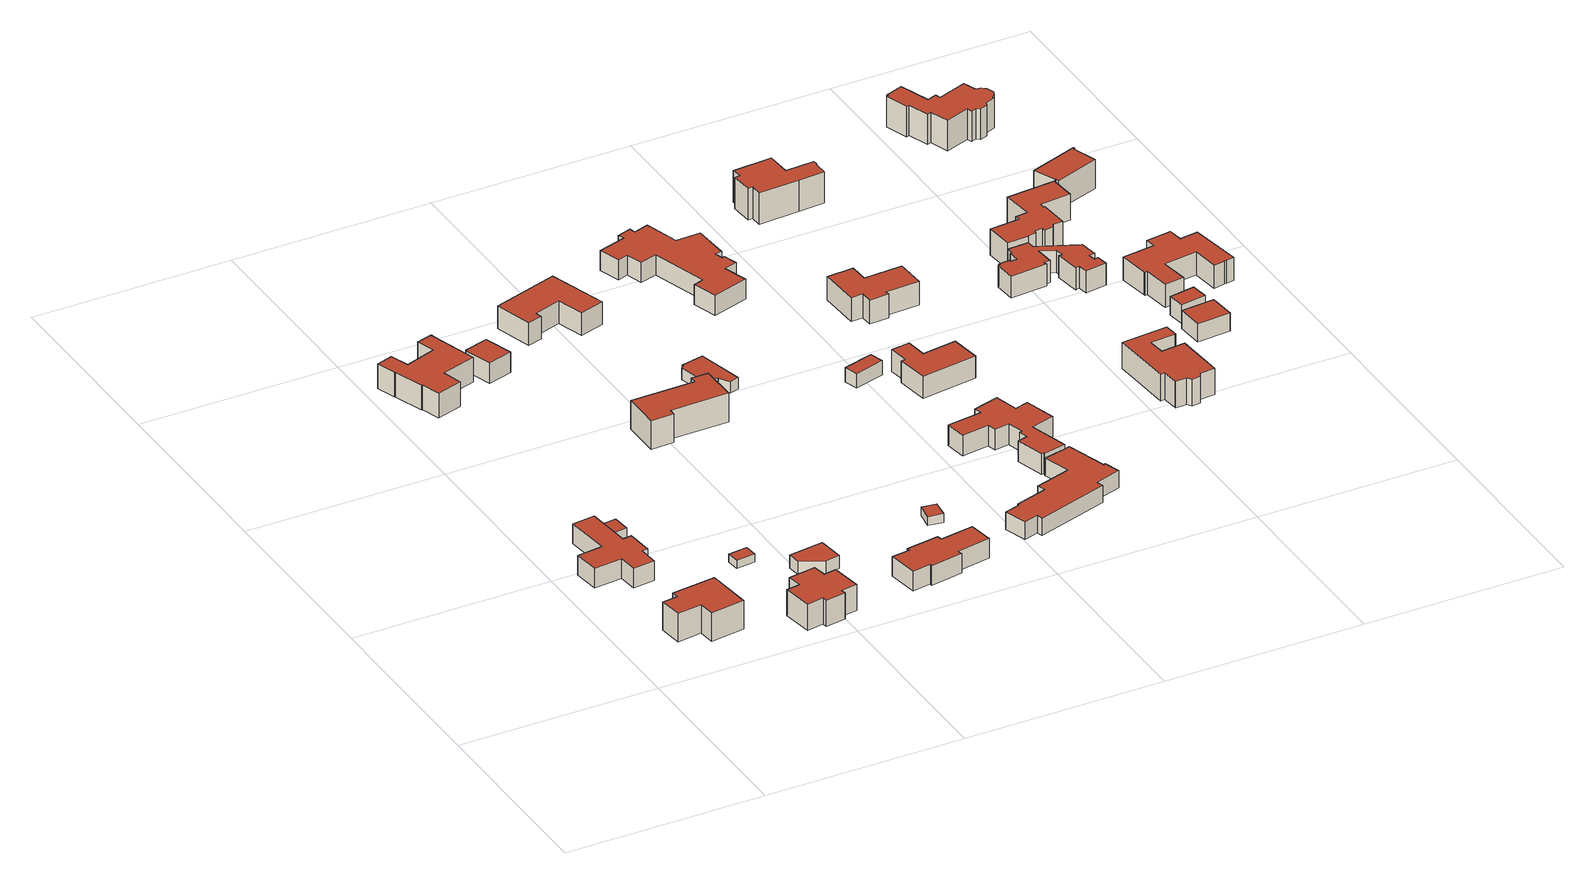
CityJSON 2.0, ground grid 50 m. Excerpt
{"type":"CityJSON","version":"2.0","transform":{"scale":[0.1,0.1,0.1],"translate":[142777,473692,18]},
"CityObjects":{
"building1":{"type":"Building","attributes":{"b3_dak_type":"slanted","b3_h_dak_50p":28.51,"b3_h_dak_70p":29.45,"b3_h_dak_max":31.27,"b3_h_dak_min":25.07,"b3_h_maaiveld":22.09,"b3_kas_warenhuis":false,"b3_mutatie_ahn3_ahn4":false,"b3_reconstructie_onvolledig":false,"b3_rmse_lod12":1.85,"b3_rmse_lod13":1.85,"b3_rmse_lod22":0.0713,"b3_val3dity_lod12":"[]","b3_val3dity_lod13":"[]","b3_val3dity_lod22":"[]","b3_volume_lod12":1055.26,"b3_volume_lod13":1055.26,"b3_volume_lod22":910.77,"geconstateerd":false,"oorspronkelijkbouwjaar":2019,"status":"Pand in gebruik"},"children":["building1-1"]},
"building1-1":{"type":"BuildingPart","parents":["building1"],"geometry":[{"type":"Solid","lod":"1.2","boundaries":[[[[0,1,2,3,4,5,6,7]],[[8,6,5,9]],[[10,7,6,8]],[[11,4,3,12]],[[12,3,2,13]],[[9,5,4,11]],[[14,1,0,15]],[[13,2,1,14]],[[15,0,7,10]],[[15,10,8,9,11,12,13,14]]]],"semantics":{"surfaces":[{"type":"GroundSurface"},{"type":"WallSurface","on_footprint_edge":true},{"type":"RoofSurface"}],"values":[[0,1,1,1,1,1,1,1,1,2]]}}]},
"building2":{"type":"Building","attributes":{"b3_dak_type":"slanted","b3_h_dak_50p":26.83,"b3_h_dak_70p":27.44,"b3_h_dak_max":28.86,"b3_h_dak_min":22.52,"b3_h_maaiveld":22.38,"b3_kas_warenhuis":false,"b3_mutatie_ahn3_ahn4":false,"b3_reconstructie_onvolledig":false,"b3_rmse_lod12":1.18,"b3_rmse_lod13":1.09,"b3_rmse_lod22":0.209,"b3_val3dity_lod12":"[]","b3_val3dity_lod13":"[]","b3_val3dity_lod22":"[]","b3_volume_lod12":947.81,"b3_volume_lod13":941.69,"b3_volume_lod22":842.82,"geconstateerd":false,"oorspronkelijkbouwjaar":1952,"status":"Pand in gebruik"},"children":["building2-1"]},
"building2-1":{"type":"BuildingPart","parents":["building2"],"geometry":[{"type":"Solid","lod":"1.2","boundaries":[[[[16,17,18,19,20,21,22,23,24,25,26,27]],[[28,19,18,29]],[[30,22,21,31]],[[32,17,16,33]],[[29,18,17,32]],[[31,21,20,34]],[[34,20,19,28]],[[35,25,24,36]],[[37,26,25,35]],[[38,27,26,37]],[[33,16,27,38]],[[36,24,23,39]],[[39,23,22,30]],[[39,30,31,34,28,29,32,33,38,37,35,36]]]],"semantics":{"surfaces":[{"type":"GroundSurface"},{"type":"WallSurface","on_footprint_edge":true},{"type":"RoofSurface"}],"values":[[0,1,1,1,1,1,1,1,1,1,1,1,1,2]]}}]},
"building3":{"type":"Building","attributes":{"b3_dak_type":"multiple horizontal","b3_h_dak_50p":24.78,"b3_h_dak_70p":24.83,"b3_h_dak_max":24.99,"b3_h_dak_min":24.51,"b3_h_maaiveld":22.46,"b3_kas_warenhuis":false,"b3_mutatie_ahn3_ahn4":false,"b3_reconstructie_onvolledig":false,"b3_rmse_lod12":0.084,"b3_rmse_lod13":0.084,"b3_rmse_lod22":0.039,"b3_val3dity_lod12":"[]","b3_val3dity_lod13":"[]","b3_val3dity_lod22":"[]","b3_volume_lod12":37.86,"b3_volume_lod13":37.86,"b3_volume_lod22":37.14,"geconstateerd":false,"oorspronkelijkbouwjaar":1960,"status":"Pand in gebruik"},"children":["building3-1"]},
"building3-1":{"type":"BuildingPart","parents":["building3"],"geometry":[{"type":"Solid","lod":"1.2","boundaries":[[[[40,41,42,43]],[[44,41,40,45]],[[45,40,43,46]],[[47,42,41,44]],[[46,43,42,47]],[[46,47,44,45]]]],"semantics":{"surfaces":[{"type":"GroundSurface"},{"type":"WallSurface","on_footprint_edge":true},{"type":"RoofSurface"}],"values":[[0,1,1,1,1,2]]}}]},
"building4":{"type":"Building","attributes":{"b3_dak_type":"slanted","b3_h_dak_50p":27.27,"b3_h_dak_70p":28.02,"b3_h_dak_max":30.27,"b3_h_dak_min":24.42,"b3_h_maaiveld":21.3,"b3_kas_warenhuis":false,"b3_mutatie_ahn3_ahn4":false,"b3_reconstructie_onvolledig":false,"b3_rmse_lod12":1.59,"b3_rmse_lod13":1.01,"b3_rmse_lod22":0.13,"b3_val3dity_lod12":"[]","b3_val3dity_lod13":"[]","b3_val3dity_lod22":"[]","b3_volume_lod12":913.19,"b3_volume_lod13":869.32,"b3_volume_lod22":805.41,"geconstateerd":false,"oorspronkelijkbouwjaar":1951,"status":"Pand in gebruik"},"children":["building4-1"]},
"building4-1":{"type":"BuildingPart","parents":["building4"],"geometry":[{"type":"Solid","lod":"1.2","boundaries":[[[[48,49,50,51,52,53,54,55,56,57,58,59]],[[60,55,54,61]],[[62,56,55,60]],[[63,57,56,62]],[[64,52,51,65]],[[66,59,58,67]],[[67,58,57,63]],[[61,54,53,68]],[[68,53,52,64]],[[65,51,50,69]],[[70,49,48,71]],[[69,50,49,70]],[[71,48,59,66]],[[71,66,67,63,62,60,61,68,64,65,69,70]]]],"semantics":{"surfaces":[{"type":"GroundSurface"},{"type":"WallSurface","on_footprint_edge":true},{"type":"RoofSurface"}],"values":[[0,1,1,1,1,1,1,1,1,1,1,1,1,2]]}}]},
"building5":{"type":"Building","attributes":{"b3_dak_type":"multiple horizontal","b3_h_dak_50p":24.34,"b3_h_dak_70p":24.39,"b3_h_dak_max":24.7,"b3_h_dak_min":24.14,"b3_h_maaiveld":22.26,"b3_kas_warenhuis":false,"b3_mutatie_ahn3_ahn4":false,"b3_reconstructie_onvolledig":false,"b3_rmse_lod12":0.117,"b3_rmse_lod13":0.117,"b3_rmse_lod22":0.033,"b3_val3dity_lod12":"[]","b3_val3dity_lod13":"[]","b3_val3dity_lod22":"[]","b3_volume_lod12":32.02,"b3_volume_lod13":32.02,"b3_volume_lod22":31.14,"geconstateerd":false,"oorspronkelijkbouwjaar":1952,"status":"Pand in gebruik"},"children":["building5-1"]},
"building5-1":{"type":"BuildingPart","parents":["building5"],"geometry":[{"type":"Solid","lod":"1.2","boundaries":[[[[72,73,74,75]],[[76,73,72,77]],[[77,72,75,78]],[[79,74,73,76]],[[78,75,74,79]],[[78,79,76,77]]]],"semantics":{"surfaces":[{"type":"GroundSurface"},{"type":"WallSurface","on_footprint_edge":true},{"type":"RoofSurface"}],"values":[[0,1,1,1,1,2]]}}]},
"building6":{"type":"Building","attributes":{"b3_dak_type":"slanted","b3_h_dak_50p":28.81,"b3_h_dak_70p":29.6,"b3_h_dak_max":32.03,"b3_h_dak_min":26.44,"b3_h_maaiveld":23.22,"b3_kas_warenhuis":false,"b3_mutatie_ahn3_ahn4":false,"b3_reconstructie_onvolledig":false,"b3_rmse_lod12":1.41,"b3_rmse_lod13":1.41,"b3_rmse_lod22":0.141,"b3_val3dity_lod12":"[]","b3_val3dity_lod13":"[]","b3_val3dity_lod22":"[]","b3_volume_lod12":1348.45,"b3_volume_lod13":1348.45,"b3_volume_lod22":1193.84,"geconstateerd":false,"oorspronkelijkbouwjaar":1950,"status":"Pand in gebruik"},"children":["building6-1"]},
"building6-1":{"type":"BuildingPart","parents":["building6"],"geometry":[{"type":"Solid","lod":"1.2","boundaries":[[[[80,81,82,83,84,85,86,87,88,89,90,91,92,93,94,95,96,97]],[[98,90,89,99]],[[100,91,90,98]],[[101,87,86,102]],[[99,89,88,103]],[[103,88,87,101]],[[104,81,80,105]],[[106,82,81,104]],[[107,85,84,108]],[[102,86,85,107]],[[108,84,83,109]],[[110,95,94,111]],[[111,94,93,112]],[[113,92,91,100]],[[114,96,95,110]],[[112,93,92,113]],[[115,97,96,114]],[[105,80,97,115]],[[109,83,82,106]],[[109,106,104,105,115,114,110,111,112,113,100,98,99,103,101,102,107,108]]]],"semantics":{"surfaces":[{"type":"GroundSurface"},{"type":"WallSurface","on_footprint_edge":true},{"type":"RoofSurface"}],"values":[[0,1,1,1,1,1,1,1,1,1,1,1,1,1,1,1,1,1,1,2]]}}]},
"building7":{"type":"Building","attributes":{"b3_dak_type":"slanted","b3_h_dak_50p":24.27,"b3_h_dak_70p":24.53,"b3_h_dak_max":24.96,"b3_h_dak_min":22.91,"b3_h_maaiveld":21.05,"b3_kas_warenhuis":false,"b3_mutatie_ahn3_ahn4":false,"b3_reconstructie_onvolledig":false,"b3_rmse_lod12":0.612,"b3_rmse_lod13":0.612,"b3_rmse_lod22":0.106,"b3_val3dity_lod12":"[]","b3_val3dity_lod13":"[]","b3_val3dity_lod22":"[]","b3_volume_lod12":172.5,"b3_volume_lod13":172.5,"b3_volume_lod22":155.57,"geconstateerd":false,"oorspronkelijkbouwjaar":1978,"status":"Pand in gebruik"},"children":["building7-1"]},
"building7-1":{"type":"BuildingPart","parents":["building7"],"geometry":[{"type":"Solid","lod":"1.2","boundaries":[[[[116,117,118,119,120]],[[121,119,118,122]],[[122,118,117,123]],[[124,120,119,121]],[[125,116,120,124]],[[123,117,116,125]],[[123,125,124,121,122]]]],"semantics":{"surfaces":[{"type":"GroundSurface"},{"type":"WallSurface","on_footprint_edge":true},{"type":"RoofSurface"}],"values":[[0,1,1,1,1,1,2]]}}]},
"building8":{"type":"Building","attributes":{"b3_dak_type":"slanted","b3_h_dak_50p":28.35,"b3_h_dak_70p":29.04,"b3_h_dak_max":29.99,"b3_h_dak_min":26.85,"b3_h_maaiveld":23.66,"b3_kas_warenhuis":false,"b3_mutatie_ahn3_ahn4":false,"b3_reconstructie_onvolledig":false,"b3_rmse_lod12":1.07,"b3_rmse_lod13":1.07,"b3_rmse_lod22":0.0342,"b3_val3dity_lod12":"[]","b3_val3dity_lod13":"[]","b3_val3dity_lod22":"[]","b3_volume_lod12":262.26,"b3_volume_lod13":262.26,"b3_volume_lod22":236.17,"geconstateerd":false,"oorspronkelijkbouwjaar":2001,"status":"Pand in gebruik"},"children":["building8-1"]},
"building8-1":{"type":"BuildingPart","parents":["building8"],"geometry":[{"type":"Solid","lod":"1.2","boundaries":[[[[126,127,128,129,130,131]],[[132,130,129,133]],[[133,129,128,134]],[[134,128,127,135]],[[136,131,130,132]],[[137,126,131,136]],[[135,127,126,137]],[[135,137,136,132,133,134]]]],"semantics":{"surfaces":[{"type":"GroundSurface"},{"type":"WallSurface","on_footprint_edge":true},{"type":"RoofSurface"}],"values":[[0,1,1,1,1,1,1,2]]}}]},
"building9":{"type":"Building","attributes":{"b3_dak_type":"slanted","b3_h_dak_50p":28.84,"b3_h_dak_70p":29.47,"b3_h_dak_max":30.48,"b3_h_dak_min":25.17,"b3_h_maaiveld":22.01,"b3_kas_warenhuis":false,"b3_mutatie_ahn3_ahn4":false,"b3_reconstructie_onvolledig":false,"b3_rmse_lod12":1.34,"b3_rmse_lod13":1.34,"b3_rmse_lod22":0.402,"b3_val3dity_lod12":"[]","b3_val3dity_lod13":"[]","b3_val3dity_lod22":"[]","b3_volume_lod12":1318.28,"b3_volume_lod13":1318.28,"b3_volume_lod22":1204.8,"geconstateerd":false,"oorspronkelijkbouwjaar":1954,"status":"Pand in gebruik"},"children":["building9-1"]},
"building9-1":{"type":"BuildingPart","parents":["building9"],"geometry":[{"type":"Solid","lod":"1.2","boundaries":[[[[138,139,140,141,142,143,144,145]],[[146,144,143,147]],[[147,143,142,148]],[[148,142,141,149]],[[150,139,138,151]],[[151,138,145,152]],[[149,141,140,153]],[[152,145,144,146]],[[153,140,139,150]],[[153,150,151,152,146,147,148,149]]]],"semantics":{"surfaces":[{"type":"GroundSurface"},{"type":"WallSurface","on_footprint_edge":true},{"type":"RoofSurface"}],"values":[[0,1,1,1,1,1,1,1,1,2]]}}]},
"building10":{"type":"Building","attributes":{"b3_dak_type":"slanted","b3_h_dak_50p":25.15,"b3_h_dak_70p":25.69,"b3_h_dak_max":27.38,"b3_h_dak_min":20.68,"b3_h_maaiveld":20.56,"b3_kas_warenhuis":false,"b3_mutatie_ahn3_ahn4":false,"b3_reconstructie_onvolledig":false,"b3_rmse_lod12":1.13,"b3_rmse_lod13":1.13,"b3_rmse_lod22":0.169,"b3_val3dity_lod12":"[]","b3_val3dity_lod13":"[]","b3_val3dity_lod22":"[]","b3_volume_lod12":835.17,"b3_volume_lod13":835.17,"b3_volume_lod22":755.75,"geconstateerd":false,"oorspronkelijkbouwjaar":1950,"status":"Pand in gebruik"},"children":["building10-1"]},
"building10-1":{"type":"BuildingPart","parents":["building10"],"geometry":[{"type":"Solid","lod":"1.2","boundaries":[[[[154,155,156,157,158,159,160,161,162,163,164,165]],[[166,160,159,167]],[[168,161,160,166]],[[169,162,161,168]],[[170,158,157,171]],[[167,159,158,170]],[[172,155,154,173]],[[174,156,155,172]],[[171,157,156,174]],[[173,154,165,175]],[[175,165,164,176]],[[176,164,163,177]],[[177,163,162,169]],[[177,169,168,166,167,170,171,174,172,173,175,176]]]],"semantics":{"surfaces":[{"type":"GroundSurface"},{"type":"WallSurface","on_footprint_edge":true},{"type":"RoofSurface"}],"values":[[0,1,1,1,1,1,1,1,1,1,1,1,1,2]]}}]},
"building11":{"type":"Building","attributes":{"b3_dak_type":"slanted","b3_h_dak_50p":27.65,"b3_h_dak_70p":28,"b3_h_dak_max":29.06,"b3_h_dak_min":25.78,"b3_h_maaiveld":22.1,"b3_kas_warenhuis":false,"b3_mutatie_ahn3_ahn4":false,"b3_reconstructie_onvolledig":false,"b3_rmse_lod12":0.808,"b3_rmse_lod13":0.808,"b3_rmse_lod22":0.0476,"b3_val3dity_lod12":"[]","b3_val3dity_lod13":"[]","b3_val3dity_lod22":"[]","b3_volume_lod12":1146.46,"b3_volume_lod13":1146.46,"b3_volume_lod22":1060.97,"geconstateerd":false,"oorspronkelijkbouwjaar":1951,"status":"Pand in gebruik"},"children":["building11-1"]},
"building11-1":{"type":"BuildingPart","parents":["building11"],"geometry":[{"type":"Solid","lod":"1.2","boundaries":[[[[178,179,180,181,182,183,184,185]],[[186,179,178,187]],[[188,184,183,189]],[[190,185,184,188]],[[187,178,185,190]],[[189,183,182,191]],[[191,182,181,192]],[[192,181,180,193]],[[193,180,179,186]],[[193,186,187,190,188,189,191,192]]]],"semantics":{"surfaces":[{"type":"GroundSurface"},{"type":"WallSurface","on_footprint_edge":true},{"type":"RoofSurface"}],"values":[[0,1,1,1,1,1,1,1,1,2]]}}]},
"building12":{"type":"Building","attributes":{"b3_dak_type":"multiple horizontal","b3_h_dak_50p":23.13,"b3_h_dak_70p":23.2,"b3_h_dak_max":23.36,"b3_h_dak_min":22.77,"b3_h_maaiveld":20.86,"b3_kas_warenhuis":false,"b3_mutatie_ahn3_ahn4":false,"b3_reconstructie_onvolledig":false,"b3_rmse_lod12":0.139,"b3_rmse_lod13":0.139,"b3_rmse_lod22":0.115,"b3_val3dity_lod12":"[]","b3_val3dity_lod13":"[]","b3_val3dity_lod22":"[]","b3_volume_lod12":37.21,"b3_volume_lod13":37.21,"b3_volume_lod22":36.05,"geconstateerd":false,"oorspronkelijkbouwjaar":2012,"status":"Pand in gebruik"},"children":["building12-1"]},
"building12-1":{"type":"BuildingPart","parents":["building12"],"geometry":[{"type":"Solid","lod":"1.2","boundaries":[[[[194,195,196,197]],[[198,195,194,199]],[[199,194,197,200]],[[201,196,195,198]],[[200,197,196,201]],[[200,201,198,199]]]],"semantics":{"surfaces":[{"type":"GroundSurface"},{"type":"WallSurface","on_footprint_edge":true},{"type":"RoofSurface"}],"values":[[0,1,1,1,1,2]]}}]},
"building13":{"type":"Building","attributes":{"b3_dak_type":"slanted","b3_h_dak_50p":24.86,"b3_h_dak_70p":25.1,"b3_h_dak_max":25.51,"b3_h_dak_min":23.91,"b3_h_maaiveld":22.09,"b3_kas_warenhuis":false,"b3_mutatie_ahn3_ahn4":false,"b3_reconstructie_onvolledig":false,"b3_rmse_lod12":0.426,"b3_rmse_lod13":0.426,"b3_rmse_lod22":0.105,"b3_val3dity_lod12":"[]","b3_val3dity_lod13":"[]","b3_val3dity_lod22":"[]","b3_volume_lod12":206.33,"b3_volume_lod13":206.33,"b3_volume_lod22":180.65,"geconstateerd":false,"oorspronkelijkbouwjaar":1993,"status":"Pand in gebruik"},"children":["building13-1"]},
"building13-1":{"type":"BuildingPart","parents":["building13"],"geometry":[{"type":"Solid","lod":"1.2","boundaries":[[[[202,203,204,205,206,207,208,209,210]],[[211,208,207,212]],[[212,207,206,213]],[[214,205,204,215]],[[215,204,203,216]],[[213,206,205,214]],[[217,202,210,218]],[[218,210,209,219]],[[219,209,208,211]],[[216,203,202,217]],[[216,217,218,219,211,212,213,214,215]]]],"semantics":{"surfaces":[{"type":"GroundSurface"},{"type":"WallSurface","on_footprint_edge":true},{"type":"RoofSurface"}],"values":[[0,1,1,1,1,1,1,1,1,1,2]]}}]},
"building14":{"type":"Building","attributes":{"b3_dak_type":"slanted","b3_h_dak_50p":24.38,"b3_h_dak_70p":24.77,"b3_h_dak_max":26.4,"b3_h_dak_min":22.63,"b3_h_maaiveld":20.27,"b3_kas_warenhuis":false,"b3_mutatie_ahn3_ahn4":false,"b3_reconstructie_onvolledig":false,"b3_rmse_lod12":0.75,"b3_rmse_lod13":0.75,"b3_rmse_lod22":0.0754,"b3_val3dity_lod12":"[]","b3_val3dity_lod13":"[]","b3_val3dity_lod22":"[]","b3_volume_lod12":1334.6,"b3_volume_lod13":1334.6,"b3_volume_lod22":1200.1,"geconstateerd":false,"oorspronkelijkbouwjaar":1949,"status":"Pand in gebruik"},"children":["building14-1"]},
"building14-1":{"type":"BuildingPart","parents":["building14"],"geometry":[{"type":"Solid","lod":"1.2","boundaries":[[[[220,221,222,223,224,225,226,227,228,229,230,231,232,233,234,235,236]],[[237,231,230,238]],[[239,229,228,240]],[[241,234,233,242]],[[242,233,232,243]],[[238,230,229,239]],[[240,228,227,244]],[[244,227,226,245]],[[246,225,224,247]],[[245,226,225,246]],[[247,224,223,248]],[[248,223,222,249]],[[250,221,220,251]],[[249,222,221,250]],[[243,232,231,237]],[[251,220,236,252]],[[253,235,234,241]],[[252,236,235,253]],[[252,253,241,242,243,237,238,239,240,244,245,246,247,248,249,250,251]]]],"semantics":{"surfaces":[{"type":"GroundSurface"},{"type":"WallSurface","on_footprint_edge":true},{"type":"RoofSurface"}],"values":[[0,1,1,1,1,1,1,1,1,1,1,1,1,1,1,1,1,1,2]]}}]},
"building15":{"type":"Building","attributes":{"b3_dak_type":"slanted","b3_h_dak_50p":27.05,"b3_h_dak_70p":27.78,"b3_h_dak_max":31.42,"b3_h_dak_min":23.22,"b3_h_maaiveld":22.59,"b3_kas_warenhuis":false,"b3_mutatie_ahn3_ahn4":false,"b3_reconstructie_onvolledig":false,"b3_rmse_lod12":1.56,"b3_rmse_lod13":1.56,"b3_rmse_lod22":0.227,"b3_val3dity_lod12":"[]","b3_val3dity_lod13":"[]","b3_val3dity_lod22":"[]","b3_volume_lod12":1928.31,"b3_volume_lod13":1928.21,"b3_volume_lod22":1812.02,"geconstateerd":false,"oorspronkelijkbouwjaar":1948,"status":"Pand in gebruik"},"children":["building15-1"]},
"building15-1":{"type":"BuildingPart","parents":["building15"],"geometry":[{"type":"Solid","lod":"1.2","boundaries":[[[[254,255,256,257,258,259,260,261,262,263,264,265,266,267,268,269,270,271,272,273,274,275]],[[276,260,259,277]],[[278,261,260,276]],[[279,272,271,280]],[[281,273,272,279]],[[282,265,264,283]],[[280,271,270,284]],[[284,270,269,285]],[[285,269,268,286]],[[286,268,267,287]],[[277,259,258,288]],[[287,267,266,289]],[[289,266,265,282]],[[290,255,254,291]],[[292,256,255,290]],[[293,263,262,294]],[[283,264,263,293]],[[288,258,257,295]],[[294,262,261,278]],[[295,257,256,292]],[[291,254,275,296]],[[297,274,273,281]],[[296,275,274,297]],[[296,297,281,279,280,284,285,286,287,289,282,283,293,294,278,276,277,288,295,292,290,291]]]],"semantics":{"surfaces":[{"type":"GroundSurface"},{"type":"WallSurface","on_footprint_edge":true},{"type":"RoofSurface"}],"values":[[0,1,1,1,1,1,1,1,1,1,1,1,1,1,1,1,1,1,1,1,1,1,1,2]]}}]},
"building16":{"type":"Building","attributes":{"b3_dak_type":"slanted","b3_h_dak_50p":24.3,"b3_h_dak_70p":24.66,"b3_h_dak_max":25.35,"b3_h_dak_min":23.38,"b3_h_maaiveld":21.02,"b3_kas_warenhuis":false,"b3_mutatie_ahn3_ahn4":false,"b3_reconstructie_onvolledig":false,"b3_rmse_lod12":0.626,"b3_rmse_lod13":0.626,"b3_rmse_lod22":0.0421,"b3_val3dity_lod12":"[]","b3_val3dity_lod13":"[]","b3_val3dity_lod22":"[]","b3_volume_lod12":103.19,"b3_volume_lod13":103.19,"b3_volume_lod22":94.56,"geconstateerd":false,"oorspronkelijkbouwjaar":1957,"status":"Pand in gebruik"},"children":["building16-1"]},
"building16-1":{"type":"BuildingPart","parents":["building16"],"geometry":[{"type":"Solid","lod":"1.2","boundaries":[[[[298,299,300,301]],[[302,299,298,303]],[[303,298,301,304]],[[305,300,299,302]],[[304,301,300,305]],[[304,305,302,303]]]],"semantics":{"surfaces":[{"type":"GroundSurface"},{"type":"WallSurface","on_footprint_edge":true},{"type":"RoofSurface"}],"values":[[0,1,1,1,1,2]]}}]},
"building17":{"type":"Building","attributes":{"b3_dak_type":"slanted","b3_h_dak_50p":25.51,"b3_h_dak_70p":26.04,"b3_h_dak_max":28.89,"b3_h_dak_min":22.7,"b3_h_maaiveld":20.65,"b3_kas_warenhuis":false,"b3_mutatie_ahn3_ahn4":false,"b3_reconstructie_onvolledig":false,"b3_rmse_lod12":1.46,"b3_rmse_lod13":1.46,"b3_rmse_lod22":0.144,"b3_val3dity_lod12":"[]","b3_val3dity_lod13":"[]","b3_val3dity_lod22":"[]","b3_volume_lod12":1239.57,"b3_volume_lod13":1239.57,"b3_volume_lod22":1105.47,"geconstateerd":false,"oorspronkelijkbouwjaar":1962,"status":"Pand in gebruik"},"children":["building17-1"]},
"building17-1":{"type":"BuildingPart","parents":["building17"],"geometry":[{"type":"Solid","lod":"1.2","boundaries":[[[[306,307,308,309,310,311,312,313,314,315,316,317,318,319,320,321,322,323,324,325]],[[326,322,321,327]],[[328,323,322,326]],[[329,307,306,330]],[[331,308,307,329]],[[330,306,325,332]],[[333,324,323,328]],[[334,320,319,335]],[[327,321,320,334]],[[335,319,318,336]],[[337,317,316,338]],[[336,318,317,337]],[[339,314,313,340]],[[341,315,314,339]],[[338,316,315,341]],[[340,313,312,342]],[[342,312,311,343]],[[344,310,309,345]],[[343,311,310,344]],[[332,325,324,333]],[[345,309,308,331]],[[345,331,329,330,332,333,328,326,327,334,335,336,337,338,341,339,340,342,343,344]]]],"semantics":{"surfaces":[{"type":"GroundSurface"},{"type":"WallSurface","on_footprint_edge":true},{"type":"RoofSurface"}],"values":[[0,1,1,1,1,1,1,1,1,1,1,1,1,1,1,1,1,1,1,1,1,2]]}}]},
"building18":{"type":"Building","attributes":{"b3_dak_type":"slanted","b3_h_dak_50p":25.91,"b3_h_dak_70p":26.65,"b3_h_dak_max":28.51,"b3_h_dak_min":23.28,"b3_h_maaiveld":20.97,"b3_kas_warenhuis":false,"b3_mutatie_ahn3_ahn4":false,"b3_reconstructie_onvolledig":false,"b3_rmse_lod12":1.35,"b3_rmse_lod13":1.35,"b3_rmse_lod22":0.147,"b3_val3dity_lod12":"[]","b3_val3dity_lod13":"[]","b3_val3dity_lod22":"[]","b3_volume_lod12":771.76,"b3_volume_lod13":771.76,"b3_volume_lod22":679.34,"geconstateerd":false,"oorspronkelijkbouwjaar":1957,"status":"Pand in gebruik"},"children":["building18-1"]},
"building18-1":{"type":"BuildingPart","parents":["building18"],"geometry":[{"type":"Solid","lod":"1.2","boundaries":[[[[346,347,348,349,350,351,352,353]],[[354,350,349,355]],[[356,351,350,354]],[[357,352,351,356]],[[355,349,348,358]],[[359,347,346,360]],[[358,348,347,359]],[[361,353,352,357]],[[360,346,353,361]],[[360,361,357,356,354,355,358,359]]]],"semantics":{"surfaces":[{"type":"GroundSurface"},{"type":"WallSurface","on_footprint_edge":true},{"type":"RoofSurface"}],"values":[[0,1,1,1,1,1,1,1,1,2]]}}]},
"building19":{"type":"Building","attributes":{"b3_dak_type":"slanted","b3_h_dak_50p":27.05,"b3_h_dak_70p":27.75,"b3_h_dak_max":29.8,"b3_h_dak_min":24.7,"b3_h_maaiveld":21.51,"b3_kas_warenhuis":false,"b3_mutatie_ahn3_ahn4":false,"b3_reconstructie_onvolledig":false,"b3_rmse_lod12":1.43,"b3_rmse_lod13":1.43,"b3_rmse_lod22":0.19,"b3_val3dity_lod12":"[]","b3_val3dity_lod13":"[]","b3_val3dity_lod22":"[]","b3_volume_lod12":957.49,"b3_volume_lod13":957.49,"b3_volume_lod22":848.81,"geconstateerd":false,"oorspronkelijkbouwjaar":1948,"status":"Pand in gebruik"},"children":["building19-1"]},
"building19-1":{"type":"BuildingPart","parents":["building19"],"geometry":[{"type":"Solid","lod":"1.2","boundaries":[[[[362,363,364,365,366,367,368,369,370,371]],[[372,363,362,373]],[[373,362,371,374]],[[375,369,368,376]],[[377,370,369,375]],[[378,364,363,372]],[[374,371,370,377]],[[379,365,364,378]],[[376,368,367,380]],[[380,367,366,381]],[[381,366,365,379]],[[381,379,378,372,373,374,377,375,376,380]]]],"semantics":{"surfaces":[{"type":"GroundSurface"},{"type":"WallSurface","on_footprint_edge":true},{"type":"RoofSurface"}],"values":[[0,1,1,1,1,1,1,1,1,1,1,2]]}}]},
"building20":{"type":"Building","attributes":{"b3_dak_type":"slanted","b3_h_dak_50p":29.26,"b3_h_dak_70p":30.52,"b3_h_dak_max":34.08,"b3_h_dak_min":25.57,"b3_h_maaiveld":22.3,"b3_kas_warenhuis":false,"b3_mutatie_ahn3_ahn4":false,"b3_reconstructie_onvolledig":false,"b3_rmse_lod12":2.27,"b3_rmse_lod13":2.27,"b3_rmse_lod22":0.0564,"b3_val3dity_lod12":"[]","b3_val3dity_lod13":"[]","b3_val3dity_lod22":"[]","b3_volume_lod12":1231.06,"b3_volume_lod13":1231.06,"b3_volume_lod22":1057.88,"geconstateerd":false,"oorspronkelijkbouwjaar":1935,"status":"Pand in gebruik"},"children":["building20-1"]},
"building20-1":{"type":"BuildingPart","parents":["building20"],"geometry":[{"type":"Solid","lod":"1.2","boundaries":[[[[382,383,384,385,386,387,388,389,390,391,392,393,394]],[[395,388,387,396]],[[397,394,393,398]],[[398,393,392,399]],[[400,389,388,395]],[[401,386,385,402]],[[396,387,386,401]],[[403,383,382,404]],[[405,384,383,403]],[[402,385,384,405]],[[404,382,394,397]],[[406,390,389,400]],[[399,392,391,407]],[[407,391,390,406]],[[407,406,400,395,396,401,402,405,403,404,397,398,399]]]],"semantics":{"surfaces":[{"type":"GroundSurface"},{"type":"WallSurface","on_footprint_edge":true},{"type":"RoofSurface"}],"values":[[0,1,1,1,1,1,1,1,1,1,1,1,1,1,2]]}}]},
"building21":{"type":"Building","attributes":{"b3_dak_type":"slanted","b3_h_dak_50p":25.6,"b3_h_dak_70p":26.31,"b3_h_dak_max":29.56,"b3_h_dak_min":22.85,"b3_h_maaiveld":19.36,"b3_kas_warenhuis":false,"b3_mutatie_ahn3_ahn4":false,"b3_reconstructie_onvolledig":false,"b3_rmse_lod12":1.63,"b3_rmse_lod13":1.63,"b3_rmse_lod22":0.183,"b3_val3dity_lod12":"[]","b3_val3dity_lod13":"[]","b3_val3dity_lod22":"[]","b3_volume_lod12":1423,"b3_volume_lod13":1423,"b3_volume_lod22":1287.27,"geconstateerd":false,"oorspronkelijkbouwjaar":1923,"status":"Pand in gebruik"},"children":["building21-1"]},
"building21-1":{"type":"BuildingPart","parents":["building21"],"geometry":[{"type":"Solid","lod":"1.2","boundaries":[[[[408,409,410,411,412,413,414,415,416,417,418,419,420,421,422,423,424,425,426]],[[427,421,420,428]],[[428,420,419,429]],[[429,419,418,430]],[[430,418,417,431]],[[432,422,421,427]],[[431,417,416,433]],[[434,414,413,435]],[[435,413,412,436]],[[437,424,423,438]],[[433,416,415,439]],[[439,415,414,434]],[[440,409,408,441]],[[442,410,409,440]],[[438,423,422,432]],[[441,408,426,443]],[[444,411,410,442]],[[445,425,424,437]],[[443,426,425,445]],[[436,412,411,444]],[[436,444,442,440,441,443,445,437,438,432,427,428,429,430,431,433,439,434,435]]]],"semantics":{"surfaces":[{"type":"GroundSurface"},{"type":"WallSurface","on_footprint_edge":true},{"type":"RoofSurface"}],"values":[[0,1,1,1,1,1,1,1,1,1,1,1,1,1,1,1,1,1,1,1,2]]}}]},
"building22":{"type":"Building","attributes":{"b3_dak_type":"slanted","b3_h_dak_50p":24.84,"b3_h_dak_70p":25.65,"b3_h_dak_max":26.8,"b3_h_dak_min":22.21,"b3_h_maaiveld":20.03,"b3_kas_warenhuis":false,"b3_mutatie_ahn3_ahn4":false,"b3_reconstructie_onvolledig":false,"b3_rmse_lod12":1.53,"b3_rmse_lod13":1.53,"b3_rmse_lod22":0.209,"b3_val3dity_lod12":"[]","b3_val3dity_lod13":"[]","b3_val3dity_lod22":"[]","b3_volume_lod12":901.14,"b3_volume_lod13":901.14,"b3_volume_lod22":752.94,"geconstateerd":false,"oorspronkelijkbouwjaar":1923,"status":"Pand in gebruik"},"children":["building22-1"]},
"building22-1":{"type":"BuildingPart","parents":["building22"],"geometry":[{"type":"Solid","lod":"1.2","boundaries":[[[[446,447,448,449,450,451,452,453,454,455,456,457,458,459,460,461,462,463,464,465,466,467,468,469,470,471,472,473]],[[474,456,455,475]],[[475,455,454,476]],[[477,463,462,478]],[[479,458,457,480]],[[481,461,460,482]],[[478,462,461,481]],[[482,460,459,483]],[[484,447,446,485]],[[485,446,473,486]],[[483,459,458,479]],[[487,449,448,488]],[[488,448,447,484]],[[480,457,456,474]],[[476,454,453,489]],[[490,452,451,491]],[[489,453,452,490]],[[486,473,472,492]],[[492,472,471,493]],[[493,471,470,494]],[[495,464,463,477]],[[496,465,464,495]],[[497,469,468,498]],[[494,470,469,497]],[[498,468,467,499]],[[499,467,466,500]],[[500,466,465,496]],[[501,450,449,487]],[[491,451,450,501]],[[491,501,487,488,484,485,486,492,493,494,497,498,499,500,496,495,477,478,481,482,483,479,480,474,475,476,489,490]]]],"semantics":{"surfaces":[{"type":"GroundSurface"},{"type":"WallSurface","on_footprint_edge":true},{"type":"RoofSurface"}],"values":[[0,1,1,1,1,1,1,1,1,1,1,1,1,1,1,1,1,1,1,1,1,1,1,1,1,1,1,1,1,2]]}}]},
"building23":{"type":"Building","attributes":{"b3_dak_type":"slanted","b3_h_dak_50p":26.56,"b3_h_dak_70p":27.26,"b3_h_dak_max":29.12,"b3_h_dak_min":20.93,"b3_h_maaiveld":20.51,"b3_kas_warenhuis":false,"b3_mutatie_ahn3_ahn4":false,"b3_reconstructie_onvolledig":false,"b3_rmse_lod12":1.66,"b3_rmse_lod13":1.66,"b3_rmse_lod22":0.329,"b3_val3dity_lod12":"[]","b3_val3dity_lod13":"[]","b3_val3dity_lod22":"[303]","b3_volume_lod12":1311.82,"b3_volume_lod13":1311.82,"b3_volume_lod22":1159.54,"geconstateerd":false,"oorspronkelijkbouwjaar":1923,"status":"Pand in gebruik"},"children":["building23-1"]},
"building23-1":{"type":"BuildingPart","parents":["building23"],"geometry":[{"type":"Solid","lod":"1.2","boundaries":[[[[502,503,504,505,506,507,508,509,510,511,512,513,514,515,516,517,518,519,520,521]],[[522,505,504,523]],[[524,519,518,525]],[[526,520,519,524]],[[525,518,517,527]],[[527,517,516,528]],[[529,512,511,530]],[[531,515,514,532]],[[528,516,515,531]],[[532,514,513,533]],[[533,513,512,529]],[[534,506,505,522]],[[535,510,509,536]],[[530,511,510,535]],[[537,503,502,538]],[[523,504,503,537]],[[539,521,520,526]],[[536,509,508,540]],[[540,508,507,541]],[[541,507,506,534]],[[538,502,521,539]],[[538,539,526,524,525,527,528,531,532,533,529,530,535,536,540,541,534,522,523,537]]]],"semantics":{"surfaces":[{"type":"GroundSurface"},{"type":"WallSurface","on_footprint_edge":true},{"type":"RoofSurface"}],"values":[[0,1,1,1,1,1,1,1,1,1,1,1,1,1,1,1,1,1,1,1,1,2]]}}]},
"building24":{"type":"Building","attributes":{"b3_dak_type":"slanted","b3_h_dak_50p":23.76,"b3_h_dak_70p":24.19,"b3_h_dak_max":25.3,"b3_h_dak_min":22.9,"b3_h_maaiveld":19.49,"b3_kas_warenhuis":false,"b3_mutatie_ahn3_ahn4":false,"b3_reconstructie_onvolledig":false,"b3_rmse_lod12":0.723,"b3_rmse_lod13":0.723,"b3_rmse_lod22":0.0295,"b3_val3dity_lod12":"[]","b3_val3dity_lod13":"[]","b3_val3dity_lod22":"[]","b3_volume_lod12":265.1,"b3_volume_lod13":265.1,"b3_volume_lod22":246.03,"geconstateerd":false,"oorspronkelijkbouwjaar":1923,"status":"Pand in gebruik"},"children":["building24-1"]},
"building24-1":{"type":"BuildingPart","parents":["building24"],"geometry":[{"type":"Solid","lod":"1.2","boundaries":[[[[542,543,544,545]],[[546,543,542,547]],[[548,544,543,546]],[[547,542,545,549]],[[549,545,544,548]],[[549,548,546,547]]]],"semantics":{"surfaces":[{"type":"GroundSurface"},{"type":"WallSurface","on_footprint_edge":true},{"type":"RoofSurface"}],"values":[[0,1,1,1,1,2]]}}]},
"building25":{"type":"Building","attributes":{"b3_dak_type":"slanted","b3_h_dak_50p":23.84,"b3_h_dak_70p":24.34,"b3_h_dak_max":25,"b3_h_dak_min":22.7,"b3_h_maaiveld":19.63,"b3_kas_warenhuis":false,"b3_mutatie_ahn3_ahn4":false,"b3_reconstructie_onvolledig":false,"b3_rmse_lod12":0.834,"b3_rmse_lod13":0.834,"b3_rmse_lod22":0.0286,"b3_val3dity_lod12":"[]","b3_val3dity_lod13":"[]","b3_val3dity_lod22":"[]","b3_volume_lod12":131.64,"b3_volume_lod13":131.64,"b3_volume_lod22":119.19,"geconstateerd":false,"oorspronkelijkbouwjaar":1950,"status":"Pand in gebruik"},"children":["building25-1"]},
"building25-1":{"type":"BuildingPart","parents":["building25"],"geometry":[{"type":"Solid","lod":"1.2","boundaries":[[[[550,551,552,553,554,555]],[[556,554,553,557]],[[558,551,550,559]],[[560,552,551,558]],[[557,553,552,560]],[[561,555,554,556]],[[559,550,555,561]],[[559,561,556,557,560,558]]]],"semantics":{"surfaces":[{"type":"GroundSurface"},{"type":"WallSurface","on_footprint_edge":true},{"type":"RoofSurface"}],"values":[[0,1,1,1,1,1,1,2]]}}]},
"building26":{"type":"Building","attributes":{"b3_dak_type":"slanted","b3_h_dak_50p":24.77,"b3_h_dak_70p":25.27,"b3_h_dak_max":26.26,"b3_h_dak_min":22.4,"b3_h_maaiveld":19.33,"b3_kas_warenhuis":false,"b3_mutatie_ahn3_ahn4":false,"b3_reconstructie_onvolledig":false,"b3_rmse_lod12":1.14,"b3_rmse_lod13":1.14,"b3_rmse_lod22":0.188,"b3_val3dity_lod12":"[]","b3_val3dity_lod13":"[]","b3_val3dity_lod22":"[]","b3_volume_lod12":1370.14,"b3_volume_lod13":1370.14,"b3_volume_lod22":1232.34,"geconstateerd":false,"oorspronkelijkbouwjaar":1950,"status":"Pand in gebruik"},"children":["building26-1"]},
"building26-1":{"type":"BuildingPart","parents":["building26"],"geometry":[{"type":"Solid","lod":"1.2","boundaries":[[[[562,563,564,565,566,567,568,569,570,571,572,573,574,575,576,577,578,579]],[[580,578,577,581]],[[582,573,572,583]],[[584,574,573,582]],[[585,570,569,586]],[[587,571,570,585]],[[583,572,571,587]],[[586,569,568,588]],[[589,563,562,590]],[[590,562,579,591]],[[588,568,567,592]],[[593,565,564,594]],[[594,564,563,589]],[[595,566,565,593]],[[591,579,578,580]],[[596,576,575,597]],[[581,577,576,596]],[[597,575,574,584]],[[592,567,566,595]],[[592,595,593,594,589,590,591,580,581,596,597,584,582,583,587,585,586,588]]]],"semantics":{"surfaces":[{"type":"GroundSurface"},{"type":"WallSurface","on_footprint_edge":true},{"type":"RoofSurface"}],"values":[[0,1,1,1,1,1,1,1,1,1,1,1,1,1,1,1,1,1,1,2]]}}]},
"building27":{"type":"Building","attributes":{"b3_dak_type":"slanted","b3_h_dak_50p":27.23,"b3_h_dak_70p":28.5,"b3_h_dak_max":32.5,"b3_h_dak_min":23.61,"b3_h_maaiveld":20.72,"b3_kas_warenhuis":false,"b3_mutatie_ahn3_ahn4":false,"b3_reconstructie_onvolledig":false,"b3_rmse_lod12":2.35,"b3_rmse_lod13":2.16,"b3_rmse_lod22":0.311,"b3_val3dity_lod12":"[]","b3_val3dity_lod13":"[]","b3_val3dity_lod22":"[]","b3_volume_lod12":1419.78,"b3_volume_lod13":1403.65,"b3_volume_lod22":1177.11,"geconstateerd":false,"oorspronkelijkbouwjaar":1934,"status":"Pand in gebruik"},"children":["building27-1"]},
"building27-1":{"type":"BuildingPart","parents":["building27"],"geometry":[{"type":"Solid","lod":"1.2","boundaries":[[[[598,599,600,601,602,603,604,605,606,607,608,609,610,611,612,613,614,615,616,617,618,619,620,621,622,623]],[[624,619,618,625]],[[625,618,617,626]],[[627,614,613,628]],[[628,613,612,629]],[[630,620,619,624]],[[631,622,621,632]],[[633,623,622,631]],[[626,617,616,634]],[[634,616,615,635]],[[635,615,614,627]],[[629,612,611,636]],[[636,611,610,637]],[[637,610,609,638]],[[638,609,608,639]],[[639,608,607,640]],[[640,607,606,641]],[[641,606,605,642]],[[643,599,598,644]],[[645,600,599,643]],[[632,621,620,630]],[[644,598,623,633]],[[642,605,604,646]],[[647,601,600,645]],[[648,602,601,647]],[[649,603,602,648]],[[646,604,603,649]],[[646,649,648,647,645,643,644,633,631,632,630,624,625,626,634,635,627,628,629,636,637,638,639,640,641,642]]]],"semantics":{"surfaces":[{"type":"GroundSurface"},{"type":"WallSurface","on_footprint_edge":true},{"type":"RoofSurface"}],"values":[[0,1,1,1,1,1,1,1,1,1,1,1,1,1,1,1,1,1,1,1,1,1,1,1,1,1,1,2]]}}]},
"building28":{"type":"Building","attributes":{"b3_dak_type":"slanted","b3_h_dak_50p":24.87,"b3_h_dak_70p":25.71,"b3_h_dak_max":27.75,"b3_h_dak_min":22.21,"b3_h_maaiveld":18.25,"b3_kas_warenhuis":false,"b3_mutatie_ahn3_ahn4":false,"b3_reconstructie_onvolledig":false,"b3_rmse_lod12":1.6,"b3_rmse_lod13":1.6,"b3_rmse_lod22":0.0516,"b3_val3dity_lod12":"[]","b3_val3dity_lod13":"[]","b3_val3dity_lod22":"[]","b3_volume_lod12":641,"b3_volume_lod13":641,"b3_volume_lod22":567.94,"geconstateerd":false,"oorspronkelijkbouwjaar":2011,"status":"Pand in gebruik"},"children":["building28-1"]},
"building28-1":{"type":"BuildingPart","parents":["building28"],"geometry":[{"type":"Solid","lod":"1.2","boundaries":[[[[650,651,652,653,654,655,656,657]],[[658,655,654,659]],[[660,656,655,658]],[[661,651,650,662]],[[662,650,657,663]],[[659,654,653,664]],[[664,653,652,665]],[[665,652,651,661]],[[663,657,656,660]],[[663,660,658,659,664,665,661,662]]]],"semantics":{"surfaces":[{"type":"GroundSurface"},{"type":"WallSurface","on_footprint_edge":true},{"type":"RoofSurface"}],"values":[[0,1,1,1,1,1,1,1,1,2]]}}]}
},
"vertices":[
[101,94,41],[94,153,41],[133,157,41],[131,175,41],[242,188,41],[254,73,41],[167,61,41],[163,102,41],[167,61,115],[254,73,115],[163,102,115],[242,188,115],[131,175,115],[133,157,115],[94,153,115],[101,94,115],
[41,372,44],[34,438,44],[97,445,44],[85,558,44],[142,565,44],[154,451,44],[176,454,44],[182,388,44],[168,387,44],[172,338,44],[117,333,44],[112,380,44],[85,558,95],[97,445,95],[176,454,95],[154,451,95],[34,438,95],[41,372,95],[142,565,95],[172,338,95],[168,387,95],[117,333,95],[112,380,95],[182,388,95],
[167,520,45],[162,565,45],[198,569,45],[202,524,45],[162,565,68],[167,520,68],[202,524,68],[198,569,68],
[475,27,33],[477,16,33],[426,8,33],[424,19,33],[382,12,33],[370,88,33],[404,93,33],[398,129,33],[467,140,33],[473,105,33],[504,110,33],[516,33,33],[398,129,101],[404,93,101],[467,140,101],[473,105,101],[382,12,101],[424,19,101],[516,33,101],[504,110,101],[370,88,101],[426,8,101],[477,16,101],[475,27,101],
[356,298,43],[353,329,43],[401,335,43],[404,303,43],[353,329,64],[356,298,64],[404,303,64],[401,335,64],
[161,1361,52],[162,1357,52],[161,1357,52],[199,1237,52],[112,1210,52],[126,1162,52],[61,1142,52],[46,1190,52],[43,1188,52],[18,1264,52],[16,1263,52],[0,1313,52],[41,1326,52],[57,1279,52],[135,1306,52],[121,1351,52],[159,1362,52],[159,1360,52],[16,1263,116],[18,1264,116],[0,1313,116],[46,1190,116],[61,1142,116],[43,1188,116],[162,1357,116],[161,1361,116],[161,1357,116],[126,1162,116],[112,1210,116],[199,1237,116],[121,1351,116],[135,1306,116],[57,1279,116],[41,1326,116],[159,1362,116],[159,1360,116],
[529,202,31],[474,229,31],[469,261,31],[557,273,31],[565,207,31],[557,273,65],[469,261,65],[474,229,65],[565,207,65],[529,202,65],
[201,1277,57],[204,1278,57],[203,1280,57],[263,1298,57],[286,1226,57],[224,1207,57],[286,1226,110],[263,1298,110],[203,1280,110],[204,1278,110],[224,1207,110],[201,1277,110],
[480,824,40],[423,823,40],[422,918,40],[584,920,40],[584,937,40],[626,937,40],[628,843,40],[481,840,40],[628,843,115],[626,937,115],[584,937,115],[584,920,115],[423,823,115],[480,824,115],[481,840,115],[422,918,115],
[715,63,26],[669,56,26],[657,131,26],[704,138,26],[702,145,26],[784,157,26],[786,144,26],[871,158,26],[881,96,26],[796,82,26],[798,70,26],[716,57,26],[786,144,77],[784,157,77],[871,158,77],[881,96,77],[702,145,77],[704,138,77],[669,56,77],[715,63,77],[657,131,77],[716,57,77],[798,70,77],[796,82,77],
[358,1421,41],[523,1473,41],[570,1327,41],[508,1307,41],[487,1376,41],[418,1354,41],[423,1338,41],[385,1326,41],[523,1473,100],[358,1421,100],[423,1338,100],[418,1354,100],[385,1326,100],[487,1376,100],[508,1307,100],[570,1327,100],
[859,269,29],[822,274,29],[828,317,29],[865,312,29],[822,274,52],[859,269,52],[865,312,52],[828,317,52],
[618,1045,41],[626,1053,41],[625,1055,41],[681,1067,41],[709,950,41],[685,944,41],[669,968,41],[668,971,41],[637,964,41],[669,968,71],[685,944,71],[709,950,71],[681,1067,71],[625,1055,71],[626,1053,71],[618,1045,71],[637,964,71],[668,971,71],
[1091,229,23],[1084,249,23],[1173,276,23],[1152,343,23],[1208,356,23],[1222,361,23],[1254,258,23],[1259,260,23],[1271,221,23],[1207,201,23],[1212,184,23],[1030,127,23],[1026,142,23],[990,131,23],[971,188,23],[1011,200,23],[1010,204,23],[1030,127,68],[1212,184,68],[1207,201,68],[1271,221,68],[971,188,68],[990,131,68],[1026,142,68],[1259,260,68],[1254,258,68],[1222,361,68],[1208,356,68],[1152,343,68],[1173,276,68],[1084,249,68],[1091,229,68],[1010,204,68],[1011,200,68],
[803,1235,46],[784,1297,46],[809,1305,46],[766,1445,46],[723,1432,46],[710,1473,46],[684,1465,46],[667,1518,46],[736,1539,46],[731,1555,46],[766,1565,46],[770,1550,46],[808,1562,46],[834,1477,46],[896,1479,46],[901,1388,46],[884,1387,46],[890,1366,46],[897,1368,46],[908,1333,46],[875,1323,46],[894,1263,46],[684,1465,98],[710,1473,98],[667,1518,98],[897,1368,98],[890,1366,98],[908,1333,98],[770,1550,98],[766,1565,98],[884,1387,98],[901,1388,98],[896,1479,98],[834,1477,98],[723,1432,98],[808,1562,98],[784,1297,98],[803,1235,98],[809,1305,98],[731,1555,98],[736,1539,98],[766,1445,98],[894,1263,98],[875,1323,98],
[950,846,30],[940,881,30],[1015,903,30],[1025,868,30],[940,881,67],[950,846,67],[1025,868,67],[1015,903,67],
[1150,424,26],[1144,447,26],[1150,449,26],[1139,488,26],[1102,483,26],[1096,504,26],[1027,495,26],[1020,548,26],[1107,559,26],[1102,578,26],[1167,596,26],[1183,538,26],[1217,548,26],[1239,470,26],[1180,453,26],[1208,356,26],[1152,343,26],[1151,347,26],[1145,346,26],[1125,417,26],[1152,343,80],[1208,356,80],[1151,347,80],[1144,447,80],[1150,424,80],[1150,449,80],[1125,417,80],[1145,346,80],[1180,453,80],[1239,470,80],[1217,548,80],[1183,538,80],[1167,596,80],[1107,559,80],[1020,548,80],[1102,578,80],[1027,495,80],[1096,504,80],[1102,483,80],[1139,488,80],
[1057,821,30],[1050,871,30],[1097,877,30],[1104,823,30],[1190,835,30],[1201,760,30],[1059,740,30],[1047,820,30],[1190,835,87],[1104,823,87],[1201,760,87],[1059,740,87],[1097,877,87],[1050,871,87],[1057,821,87],[1047,820,87],
[1064,1087,35],[1059,1190,35],[1126,1193,35],[1128,1146,35],[1225,1150,35],[1229,1076,35],[1144,1072,35],[1145,1061,35],[1095,1058,35],[1094,1088,35],[1059,1190,97],[1064,1087,97],[1094,1088,97],[1145,1061,97],[1144,1072,97],[1095,1058,97],[1126,1193,97],[1128,1146,97],[1229,1076,97],[1225,1150,97],
[1067,1553,43],[1055,1552,43],[1051,1607,43],[1063,1608,43],[1061,1633,43],[1160,1640,43],[1163,1579,43],[1236,1583,43],[1236,1571,43],[1235,1567,43],[1236,1534,43],[1169,1530,43],[1068,1524,43],[1163,1579,125],[1160,1640,125],[1068,1524,125],[1169,1530,125],[1236,1534,125],[1236,1583,125],[1061,1633,125],[1063,1608,125],[1055,1552,125],[1067,1553,125],[1051,1607,125],[1236,1571,125],[1235,1567,125],
[1529,506,14],[1516,663,14],[1633,673,14],[1637,637,14],[1633,637,14],[1633,636,14],[1573,632,14],[1572,631,14],[1576,590,14],[1636,595,14],[1646,472,14],[1608,469,14],[1602,457,14],[1580,455,14],[1572,466,14],[1544,464,14],[1544,465,14],[1544,466,14],[1540,507,14],[1580,455,83],[1602,457,83],[1608,469,83],[1646,472,83],[1636,595,83],[1572,466,83],[1576,590,83],[1573,632,83],[1633,636,83],[1633,637,83],[1544,465,83],[1544,464,83],[1572,631,83],[1516,663,83],[1529,506,83],[1633,673,83],[1540,507,83],[1637,637,83],[1544,466,83],
[1475,1110,20],[1479,1111,20],[1478,1129,20],[1532,1132,20],[1533,1113,20],[1633,1068,20],[1640,1023,20],[1625,1021,20],[1628,1003,20],[1638,1005,20],[1643,976,20],[1589,968,20],[1585,992,20],[1574,990,20],[1565,1052,20],[1574,1053,20],[1570,1073,20],[1535,1089,20],[1539,1043,20],[1524,1042,20],[1525,1034,20],[1433,1026,20],[1429,1080,20],[1434,1080,20],[1433,1085,20],[1461,1087,20],[1461,1082,20],[1477,1083,20],[1643,976,77],[1638,1005,77],[1628,1003,77],[1535,1089,77],[1570,1073,77],[1585,992,77],[1589,968,77],[1574,1053,77],[1565,1052,77],[1574,990,77],[1479,1111,77],[1475,1110,77],[1477,1083,77],[1532,1132,77],[1478,1129,77],[1625,1021,77],[1640,1023,77],[1633,1068,77],[1461,1082,77],[1461,1087,77],[1433,1085,77],[1539,1043,77],[1524,1042,77],[1434,1080,77],[1429,1080,77],[1433,1026,77],[1525,1034,77],[1533,1113,77],
[1547,1204,25],[1546,1217,25],[1576,1220,25],[1567,1296,25],[1689,1306,25],[1695,1242,25],[1618,1235,25],[1618,1223,25],[1622,1224,25],[1628,1150,25],[1603,1148,25],[1598,1139,25],[1575,1137,25],[1574,1145,25],[1556,1144,25],[1552,1136,25],[1532,1134,25],[1532,1132,25],[1478,1129,25],[1472,1198,25],[1567,1296,93],[1576,1220,93],[1532,1132,93],[1532,1134,93],[1478,1129,93],[1552,1136,93],[1556,1144,93],[1603,1148,93],[1628,1150,93],[1574,1145,93],[1575,1137,93],[1598,1139,93],[1689,1306,93],[1622,1224,93],[1618,1223,93],[1546,1217,93],[1547,1204,93],[1472,1198,93],[1618,1235,93],[1695,1242,93],
[1793,753,15],[1799,687,15],[1714,680,15],[1709,746,15],[1799,687,62],[1793,753,62],[1714,680,62],[1709,746,62],
[1776,814,16],[1777,815,16],[1783,773,16],[1719,763,16],[1713,806,16],[1776,816,16],[1713,806,64],[1719,763,64],[1777,815,64],[1776,814,64],[1783,773,64],[1776,816,64],
[1759,917,13],[1769,848,13],[1719,842,13],[1710,908,13],[1704,907,13],[1702,911,13],[1691,986,13],[1773,996,13],[1769,1022,13],[1833,1030,13],[1838,993,13],[1884,999,13],[1906,869,13],[1885,866,13],[1880,866,13],[1880,865,13],[1852,861,13],[1843,927,13],[1852,861,73],[1880,865,73],[1884,999,73],[1838,993,73],[1906,869,73],[1769,1022,73],[1773,996,73],[1833,1030,73],[1691,986,73],[1769,848,73],[1759,917,73],[1843,927,73],[1702,911,73],[1710,908,73],[1719,842,73],[1704,907,73],[1880,866,73],[1885,866,73],
[1573,1666,27],[1563,1662,27],[1544,1714,27],[1537,1711,27],[1517,1769,27],[1522,1771,27],[1521,1775,27],[1565,1791,27],[1592,1715,27],[1616,1724,27],[1620,1711,27],[1693,1737,27],[1705,1704,27],[1718,1703,27],[1728,1695,27],[1735,1675,27],[1730,1663,27],[1722,1656,27],[1724,1652,27],[1699,1643,27],[1695,1632,27],[1676,1626,27],[1667,1631,27],[1654,1627,27],[1650,1639,27],[1590,1618,27],[1676,1626,106],[1695,1632,106],[1699,1643,106],[1730,1663,106],[1735,1675,106],[1728,1695,106],[1667,1631,106],[1650,1639,106],[1654,1627,106],[1590,1618,106],[1724,1652,106],[1722,1656,106],[1718,1703,106],[1705,1704,106],[1693,1737,106],[1620,1711,106],[1616,1724,106],[1592,1715,106],[1565,1791,106],[1563,1662,106],[1573,1666,106],[1544,1714,106],[1521,1775,106],[1537,1711,106],[1517,1769,106],[1522,1771,106],
[1711,1324,2],[1708,1333,2],[1706,1332,2],[1681,1387,2],[1803,1430,2],[1805,1426,2],[1802,1425,2],[1823,1363,2],[1805,1426,77],[1803,1430,77],[1802,1425,77],[1708,1333,77],[1711,1324,77],[1823,1363,77],[1681,1387,77],[1706,1332,77]
]}
